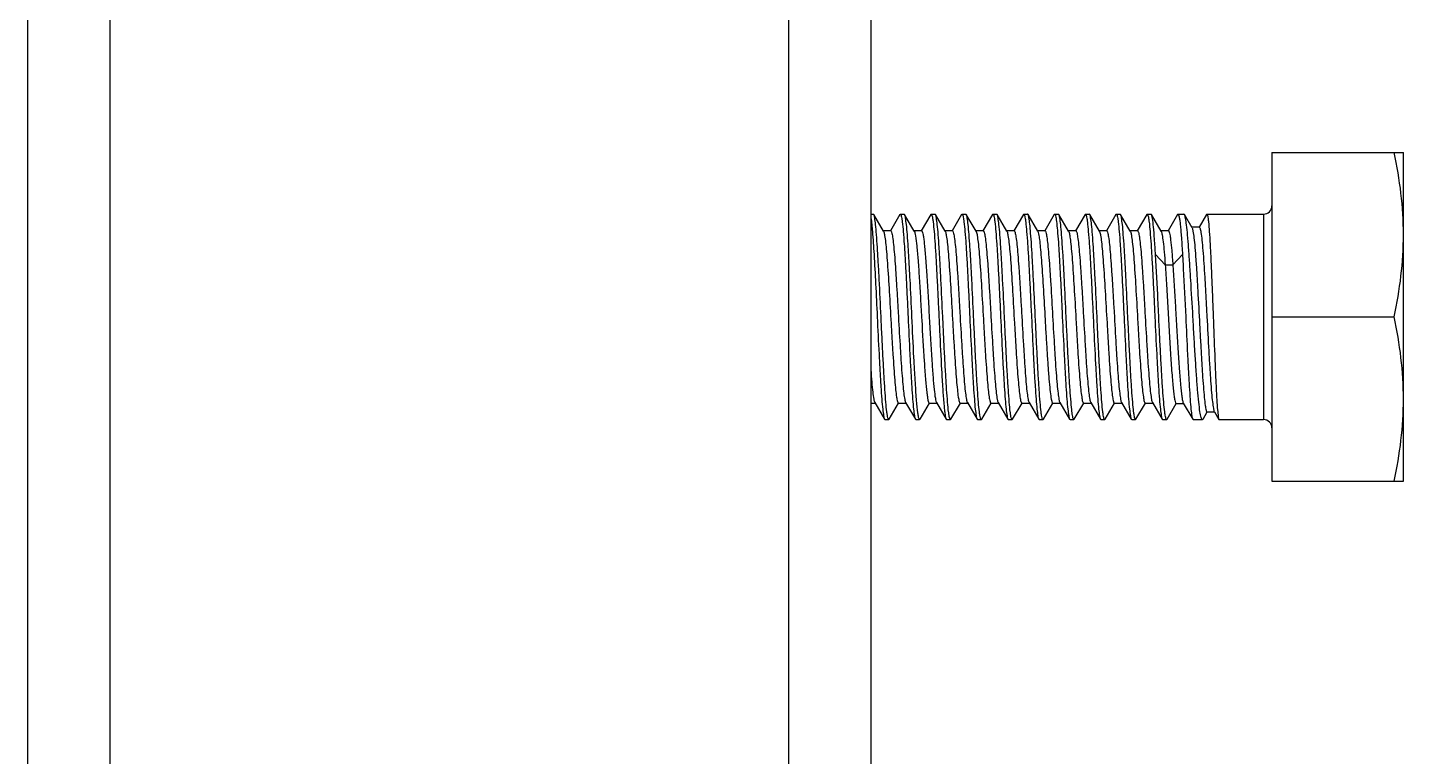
# Model space of a CAD drawing. Extents: x -1396510 to 1250330, y -1892470 to 1623980.
# Drawn here: x -1171029.2 to -1170710.7, y -62727.5 to -62558.7 of the extents above; entities that cross this region are included whole.
import ezdxf

# ---------------------------------------------------------------- set-up
doc = ezdxf.new("R2010")
doc.units = 0
doc.header["$LTSCALE"] = 1000
doc.header["$MEASUREMENT"] = 0

msp = doc.modelspace()

# ---------------------------------------------------------------- linework, layer by layer
at = {"linetype": 'Continuous'}
for p, q in [((-1171029.17, -61271.79), (-1171029.17, -62874.07)), ((-1171010.13, -61271.79), (-1171010.13, -62874.07)), ((-1170853.06, -61271.79), (-1170853.06, -62874.07)), ((-1170834.02, -61271.79), (-1170834.02, -62874.07)), ((-1170741.21, -62587.6), (-1170741.21, -62663.76)), ((-1170741.21, -62587.6), (-1170710.75, -62587.6)), ((-1170710.75, -62663.76), (-1170710.75, -62587.6)), ((-1170834.02, -62601.88), (-1170833.43, -62601.88)), ((-1170833.34, -62601.96), (-1170833.43, -62601.88)), ((-1170831.09, -62605.84), (-1170833.34, -62601.96)), ((-1170827.28, -62601.96), (-1170829.47, -62605.74)), ((-1170827.28, -62601.96), (-1170827.18, -62601.88)), ((-1170827.18, -62601.88), (-1170826.29, -62601.88)), ((-1170826.2, -62601.96), (-1170826.29, -62601.88)), ((-1170823.95, -62605.84), (-1170826.2, -62601.96)), ((-1170820.14, -62601.96), (-1170822.33, -62605.74)), ((-1170820.14, -62601.96), (-1170820.04, -62601.88)), ((-1170820.04, -62601.88), (-1170819.15, -62601.88)), ((-1170819.06, -62601.96), (-1170819.15, -62601.88)), ((-1170816.81, -62605.84), (-1170819.06, -62601.96)), ((-1170813, -62601.96), (-1170815.2, -62605.74)), ((-1170813, -62601.96), (-1170812.9, -62601.88)), ((-1170812.9, -62601.88), (-1170812.01, -62601.88)), ((-1170811.92, -62601.96), (-1170812.01, -62601.88)), ((-1170809.67, -62605.84), (-1170811.92, -62601.96)), ((-1170805.86, -62601.96), (-1170808.06, -62605.74)), ((-1170805.86, -62601.96), (-1170805.77, -62601.88)), ((-1170805.77, -62601.88), (-1170804.87, -62601.88)), ((-1170804.78, -62601.96), (-1170804.87, -62601.88)), ((-1170802.53, -62605.84), (-1170804.78, -62601.96)), ((-1170798.72, -62601.96), (-1170800.92, -62605.74)), ((-1170798.72, -62601.96), (-1170798.63, -62601.88)), ((-1170798.63, -62601.88), (-1170797.73, -62601.88)), ((-1170795.39, -62605.84), (-1170797.64, -62601.96)), ((-1170791.58, -62601.96), (-1170793.78, -62605.74)), ((-1170791.58, -62601.96), (-1170791.49, -62601.88)), ((-1170791.49, -62601.88), (-1170790.59, -62601.88)), ((-1170790.5, -62601.96), (-1170790.59, -62601.88)), ((-1170788.25, -62605.84), (-1170790.5, -62601.96)), ((-1170784.44, -62601.96), (-1170786.64, -62605.74)), ((-1170784.44, -62601.96), (-1170784.35, -62601.88)), ((-1170784.35, -62601.88), (-1170783.45, -62601.88)), ((-1170783.36, -62601.96), (-1170783.45, -62601.88)), ((-1170781.11, -62605.84), (-1170783.36, -62601.96)), ((-1170777.3, -62601.96), (-1170779.5, -62605.74)), ((-1170777.3, -62601.96), (-1170777.21, -62601.88)), ((-1170777.21, -62601.88), (-1170776.31, -62601.88)), ((-1170776.22, -62601.96), (-1170776.31, -62601.88)), ((-1170773.98, -62605.84), (-1170776.22, -62601.96)), ((-1170770.16, -62601.96), (-1170772.36, -62605.74)), ((-1170770.16, -62601.96), (-1170770.07, -62601.88)), ((-1170770.07, -62601.88), (-1170769.17, -62601.88)), ((-1170766.84, -62605.84), (-1170769.08, -62601.96)), ((-1170763.02, -62601.96), (-1170765.22, -62605.74)), ((-1170763.02, -62601.96), (-1170762.93, -62601.88)), ((-1170762.93, -62601.88), (-1170761.58, -62601.88)), ((-1170761.45, -62601.99), (-1170761.58, -62601.88)), ((-1170759.68, -62605.04), (-1170761.45, -62601.99)), ((-1170756.32, -62601.94), (-1170758.06, -62604.94)), ((-1170756.32, -62601.94), (-1170756.25, -62601.88)), ((-1170756.25, -62601.88), (-1170743.11, -62601.88)), ((-1170743.11, -62601.88), (-1170743.11, -62649.48)), ((-1170758.01, -62604.94), (-1170759.74, -62604.94)), ((-1170829.42, -62605.74), (-1170831.15, -62605.74)), ((-1170831.09, -62605.84), (-1170831.03, -62605.97)), ((-1170822.28, -62605.74), (-1170824.01, -62605.74)), ((-1170815.14, -62605.74), (-1170816.87, -62605.74)), ((-1170816.81, -62605.84), (-1170816.76, -62605.96)), ((-1170808, -62605.74), (-1170809.73, -62605.74)), ((-1170809.67, -62605.84), (-1170809.62, -62605.95)), ((-1170800.86, -62605.74), (-1170802.59, -62605.74)), ((-1170802.53, -62605.84), (-1170802.48, -62605.95)), ((-1170793.72, -62605.74), (-1170795.45, -62605.74)), ((-1170786.58, -62605.74), (-1170788.31, -62605.74)), ((-1170788.25, -62605.84), (-1170788.21, -62605.94)), ((-1170779.44, -62605.74), (-1170781.17, -62605.74)), ((-1170781.11, -62605.84), (-1170781.07, -62605.93)), ((-1170772.3, -62605.74), (-1170774.03, -62605.74)), ((-1170773.98, -62605.84), (-1170773.93, -62605.93)), ((-1170765.16, -62605.74), (-1170766.89, -62605.74)), ((-1170768.13, -62611.27), (-1170765.9, -62613.61)), ((-1170764.12, -62613.61), (-1170761.88, -62611.27)), ((-1170765.9, -62613.61), (-1170764.12, -62613.61)), ((-1170795.95, -62625.68), (-1170796.01, -62624.39)), ((-1170789.76, -62624.39), (-1170789.7, -62625.68)), ((-1170741.21, -62625.68), (-1170712.89, -62625.68)), ((-1170834.02, -62645.63), (-1170833.04, -62645.63)), ((-1170833.1, -62645.53), (-1170830.85, -62649.4)), ((-1170829.77, -62649.4), (-1170827.58, -62645.63)), ((-1170827.63, -62645.63), (-1170825.9, -62645.63)), ((-1170825.96, -62645.53), (-1170823.71, -62649.4)), ((-1170822.63, -62649.4), (-1170820.44, -62645.63)), ((-1170820.49, -62645.63), (-1170818.76, -62645.63)), ((-1170818.82, -62645.53), (-1170816.57, -62649.4)), ((-1170815.49, -62649.4), (-1170813.3, -62645.63)), ((-1170813.35, -62645.63), (-1170811.63, -62645.63)), ((-1170811.68, -62645.53), (-1170809.43, -62649.4)), ((-1170808.35, -62649.4), (-1170806.16, -62645.63)), ((-1170806.22, -62645.63), (-1170804.49, -62645.63)), ((-1170804.54, -62645.53), (-1170802.29, -62649.4)), ((-1170801.21, -62649.4), (-1170799.02, -62645.63)), ((-1170799.08, -62645.63), (-1170797.35, -62645.63)), ((-1170797.4, -62645.53), (-1170795.15, -62649.4)), ((-1170794.07, -62649.4), (-1170791.88, -62645.63)), ((-1170791.94, -62645.63), (-1170790.21, -62645.63)), ((-1170790.26, -62645.53), (-1170788.01, -62649.4)), ((-1170786.93, -62649.4), (-1170784.74, -62645.63)), ((-1170784.8, -62645.63), (-1170783.07, -62645.63)), ((-1170783.12, -62645.53), (-1170780.87, -62649.4)), ((-1170779.79, -62649.4), (-1170777.6, -62645.63)), ((-1170777.66, -62645.63), (-1170775.93, -62645.63)), ((-1170775.98, -62645.53), (-1170773.73, -62649.4)), ((-1170772.65, -62649.4), (-1170770.46, -62645.63)), ((-1170770.52, -62645.63), (-1170768.79, -62645.63)), ((-1170768.84, -62645.53), (-1170766.59, -62649.4)), ((-1170765.42, -62649.39), (-1170763.32, -62645.76)), ((-1170763.37, -62645.76), (-1170761.64, -62645.76)), ((-1170761.7, -62645.66), (-1170759.52, -62649.41)), ((-1170830.85, -62649.4), (-1170830.75, -62649.48)), ((-1170830.75, -62649.48), (-1170829.86, -62649.48)), ((-1170829.77, -62649.4), (-1170829.86, -62649.48)), ((-1170823.71, -62649.4), (-1170823.61, -62649.48)), ((-1170823.61, -62649.48), (-1170822.72, -62649.48)), ((-1170822.63, -62649.4), (-1170822.72, -62649.48)), ((-1170816.57, -62649.4), (-1170816.47, -62649.48)), ((-1170816.47, -62649.48), (-1170815.58, -62649.48)), ((-1170815.49, -62649.4), (-1170815.58, -62649.48)), ((-1170809.43, -62649.4), (-1170809.34, -62649.48)), ((-1170809.34, -62649.48), (-1170808.44, -62649.48)), ((-1170808.35, -62649.4), (-1170808.44, -62649.48)), ((-1170802.29, -62649.4), (-1170802.2, -62649.48)), ((-1170802.2, -62649.48), (-1170801.3, -62649.48)), ((-1170801.21, -62649.4), (-1170801.3, -62649.48)), ((-1170795.15, -62649.4), (-1170795.06, -62649.48)), ((-1170795.06, -62649.48), (-1170794.16, -62649.48)), ((-1170794.07, -62649.4), (-1170794.16, -62649.48)), ((-1170788.01, -62649.4), (-1170787.92, -62649.48)), ((-1170787.92, -62649.48), (-1170787.02, -62649.48)), ((-1170786.93, -62649.4), (-1170787.02, -62649.48)), ((-1170780.87, -62649.4), (-1170780.78, -62649.48)), ((-1170780.78, -62649.48), (-1170779.88, -62649.48)), ((-1170779.79, -62649.4), (-1170779.88, -62649.48)), ((-1170773.73, -62649.4), (-1170773.64, -62649.48)), ((-1170773.64, -62649.48), (-1170772.74, -62649.48)), ((-1170772.65, -62649.4), (-1170772.74, -62649.48)), ((-1170766.59, -62649.4), (-1170766.5, -62649.48)), ((-1170766.5, -62649.48), (-1170765.53, -62649.48)), ((-1170765.42, -62649.39), (-1170765.53, -62649.48)), ((-1170759.52, -62649.41), (-1170759.44, -62649.48)), ((-1170759.44, -62649.48), (-1170757.28, -62649.48)), ((-1170757.13, -62649.35), (-1170757.28, -62649.48)), ((-1170757.13, -62649.35), (-1170756.17, -62647.7)), ((-1170756.21, -62647.68), (-1170754.48, -62647.68)), ((-1170754.53, -62647.59), (-1170754.48, -62647.68)), ((-1170754.48, -62647.68), (-1170753.46, -62649.44)), ((-1170753.46, -62649.44), (-1170753.41, -62649.48)), ((-1170753.41, -62649.48), (-1170743.11, -62649.48)), ((-1170741.21, -62663.76), (-1170710.75, -62663.76))]:
    msp.add_line(p, q, dxfattribs=at)
for centre, start, end in [((-1170743.11, -62599.98), 270, 0), ((-1170743.11, -62651.38), 0, 90)]:
    msp.add_arc(centre, 1.9, start, end, dxfattribs=at)
for points in [[(-1170710.75, -62606.64), (-1170710.75, -62600.26), (-1170711.58, -62593.85), (-1170712.89, -62587.6)], [(-1170712.89, -62625.68), (-1170711.58, -62619.43), (-1170710.75, -62613.03), (-1170710.75, -62606.64)], [(-1170710.75, -62644.72), (-1170710.75, -62638.33), (-1170711.58, -62631.93), (-1170712.89, -62625.68)], [(-1170712.89, -62663.76), (-1170711.58, -62657.51), (-1170710.75, -62651.11), (-1170710.75, -62644.72)]]:
    msp.add_open_spline(points, degree=3, dxfattribs=at)
for points, knots in [([(-1170831.64, -62625.68), (-1170831.78, -62622.8), (-1170831.98, -62618.6), (-1170832.27, -62613.22), (-1170832.47, -62609.75), (-1170832.68, -62606.82), (-1170832.87, -62604.53), (-1170833.09, -62603), (-1170833.2, -62602.2), (-1170833.34, -62601.96)], [0, 0, 0, 0, 0.363957, 0.530228, 0.678248, 0.80294, 0.900058, 0.966367, 1, 1, 1, 1]), ([(-1170827.18, -62601.88), (-1170827.13, -62601.88), (-1170827.03, -62602.08), (-1170826.94, -62602.4), (-1170826.83, -62602.98), (-1170826.67, -62604.16), (-1170826.48, -62606.15), (-1170826.27, -62609.07), (-1170826.05, -62612.63), (-1170825.84, -62616.69), (-1170825.62, -62621.1), (-1170825.47, -62624.13), (-1170825.4, -62625.68)], [0, 0, 0, 0, 0.006677, 0.021736, 0.045902, 0.079117, 0.171507, 0.295565, 0.446598, 0.618848, 0.805696, 1, 1, 1, 1]), ([(-1170824.51, -62625.68), (-1170824.64, -62622.8), (-1170824.84, -62618.6), (-1170825.13, -62613.22), (-1170825.33, -62609.75), (-1170825.54, -62606.82), (-1170825.73, -62604.53), (-1170825.95, -62603), (-1170826.06, -62602.2), (-1170826.2, -62601.96)], [0, 0, 0, 0, 0.363958, 0.530225, 0.678245, 0.80294, 0.90006, 0.966367, 1, 1, 1, 1]), ([(-1170820.04, -62601.88), (-1170819.99, -62601.88), (-1170819.89, -62602.08), (-1170819.8, -62602.4), (-1170819.69, -62602.98), (-1170819.53, -62604.16), (-1170819.34, -62606.15), (-1170819.13, -62609.07), (-1170818.91, -62612.63), (-1170818.7, -62616.69), (-1170818.48, -62621.1), (-1170818.33, -62624.13), (-1170818.26, -62625.68)], [0, 0, 0, 0, 0.006686, 0.021758, 0.045933, 0.079154, 0.171555, 0.295617, 0.446646, 0.618881, 0.805711, 1, 1, 1, 1]), ([(-1170817.37, -62625.68), (-1170817.5, -62622.8), (-1170817.7, -62618.6), (-1170817.99, -62613.22), (-1170818.19, -62609.75), (-1170818.4, -62606.82), (-1170818.59, -62604.53), (-1170818.81, -62603), (-1170818.92, -62602.2), (-1170819.06, -62601.96)], [0, 0, 0, 0, 0.363963, 0.530225, 0.678242, 0.802937, 0.90006, 0.966368, 1, 1, 1, 1]), ([(-1170812.9, -62601.88), (-1170812.85, -62601.88), (-1170812.75, -62602.08), (-1170812.66, -62602.4), (-1170812.55, -62602.98), (-1170812.39, -62604.16), (-1170812.2, -62606.15), (-1170811.99, -62609.07), (-1170811.77, -62612.63), (-1170811.56, -62616.69), (-1170811.34, -62621.1), (-1170811.19, -62624.13), (-1170811.12, -62625.68)], [0, 0, 0, 0, 0.006697, 0.021779, 0.045964, 0.079195, 0.171609, 0.295674, 0.446694, 0.618911, 0.805729, 1, 1, 1, 1]), ([(-1170810.23, -62625.68), (-1170810.36, -62622.8), (-1170810.56, -62618.6), (-1170810.85, -62613.22), (-1170811.05, -62609.75), (-1170811.26, -62606.82), (-1170811.45, -62604.53), (-1170811.67, -62603), (-1170811.78, -62602.2), (-1170811.92, -62601.96)], [0, 0, 0, 0, 0.363962, 0.530226, 0.678239, 0.802933, 0.900057, 0.966368, 1, 1, 1, 1]), ([(-1170805.77, -62601.88), (-1170805.71, -62601.88), (-1170805.61, -62602.08), (-1170805.52, -62602.4), (-1170805.41, -62602.98), (-1170805.25, -62604.16), (-1170805.06, -62606.15), (-1170804.85, -62609.07), (-1170804.64, -62612.63), (-1170804.42, -62616.69), (-1170804.2, -62621.1), (-1170804.05, -62624.13), (-1170803.98, -62625.68)], [0, 0, 0, 0, 0.006676, 0.021733, 0.045899, 0.079113, 0.171508, 0.295569, 0.446596, 0.61884, 0.805693, 1, 1, 1, 1]), ([(-1170803.09, -62625.68), (-1170803.22, -62622.8), (-1170803.42, -62618.6), (-1170803.71, -62613.22), (-1170803.91, -62609.75), (-1170804.12, -62606.82), (-1170804.31, -62604.53), (-1170804.53, -62603), (-1170804.64, -62602.2), (-1170804.78, -62601.96)], [0, 0, 0, 0, 0.363961, 0.530225, 0.678245, 0.802939, 0.90006, 0.966367, 1, 1, 1, 1]), ([(-1170798.63, -62601.88), (-1170798.57, -62601.88), (-1170798.47, -62602.08), (-1170798.38, -62602.4), (-1170798.27, -62602.98), (-1170798.12, -62604.16), (-1170797.93, -62606.15), (-1170797.71, -62609.07), (-1170797.5, -62612.63), (-1170797.28, -62616.69), (-1170797.06, -62621.1), (-1170796.91, -62624.13), (-1170796.84, -62625.68)], [0, 0, 0, 0, 0.006689, 0.021763, 0.04594, 0.079164, 0.171568, 0.295631, 0.446657, 0.618886, 0.805714, 1, 1, 1, 1]), ([(-1170797.64, -62601.96), (-1170797.65, -62601.94), (-1170797.67, -62601.91), (-1170797.71, -62601.88), (-1170797.73, -62601.88)], [0, 0, 0, 0, 0.600612, 1, 1, 1, 1]), ([(-1170796.01, -62624.39), (-1170796.14, -62621.64), (-1170796.33, -62617.64), (-1170796.61, -62612.54), (-1170796.8, -62609.27), (-1170797.01, -62606.52), (-1170797.19, -62604.38), (-1170797.4, -62602.94), (-1170797.51, -62602.18), (-1170797.64, -62601.96)], [0, 0, 0, 0, 0.367266, 0.533405, 0.680662, 0.804347, 0.900563, 0.966339, 1, 1, 1, 1]), ([(-1170791.49, -62601.88), (-1170791.44, -62601.88), (-1170791.33, -62602.06), (-1170791.25, -62602.36), (-1170791.14, -62602.91), (-1170790.99, -62604), (-1170790.81, -62605.87), (-1170790.6, -62608.6), (-1170790.39, -62611.96), (-1170790.18, -62615.8), (-1170789.97, -62620), (-1170789.83, -62622.9), (-1170789.76, -62624.39)], [0, 0, 0, 0, 0.006689, 0.021571, 0.045424, 0.078208, 0.169526, 0.292465, 0.442701, 0.6149, 0.802905, 1, 1, 1, 1]), ([(-1170788.81, -62625.68), (-1170788.94, -62622.8), (-1170789.14, -62618.6), (-1170789.43, -62613.22), (-1170789.63, -62609.75), (-1170789.84, -62606.82), (-1170790.03, -62604.53), (-1170790.25, -62603), (-1170790.36, -62602.2), (-1170790.5, -62601.96)], [0, 0, 0, 0, 0.363957, 0.530226, 0.678247, 0.80294, 0.900059, 0.966367, 1, 1, 1, 1]), ([(-1170784.35, -62601.88), (-1170784.29, -62601.88), (-1170784.19, -62602.08), (-1170784.11, -62602.4), (-1170783.99, -62602.98), (-1170783.84, -62604.16), (-1170783.65, -62606.15), (-1170783.43, -62609.07), (-1170783.22, -62612.63), (-1170783, -62616.69), (-1170782.78, -62621.1), (-1170782.64, -62624.13), (-1170782.56, -62625.68)], [0, 0, 0, 0, 0.00668, 0.021743, 0.045911, 0.079128, 0.171521, 0.29558, 0.446613, 0.618858, 0.805701, 1, 1, 1, 1]), ([(-1170781.67, -62625.68), (-1170781.81, -62622.8), (-1170782, -62618.6), (-1170782.29, -62613.22), (-1170782.49, -62609.75), (-1170782.7, -62606.82), (-1170782.89, -62604.53), (-1170783.11, -62603), (-1170783.22, -62602.2), (-1170783.36, -62601.96)], [0, 0, 0, 0, 0.363959, 0.530225, 0.678245, 0.80294, 0.900061, 0.966367, 1, 1, 1, 1]), ([(-1170777.21, -62601.88), (-1170777.15, -62601.88), (-1170777.05, -62602.08), (-1170776.97, -62602.4), (-1170776.85, -62602.98), (-1170776.7, -62604.16), (-1170776.51, -62606.15), (-1170776.29, -62609.07), (-1170776.08, -62612.63), (-1170775.86, -62616.69), (-1170775.64, -62621.1), (-1170775.5, -62624.13), (-1170775.42, -62625.68)], [0, 0, 0, 0, 0.006689, 0.021764, 0.045941, 0.079165, 0.171569, 0.295632, 0.446659, 0.618889, 0.805716, 1, 1, 1, 1]), ([(-1170774.53, -62625.68), (-1170774.67, -62622.8), (-1170774.87, -62618.6), (-1170775.15, -62613.22), (-1170775.35, -62609.75), (-1170775.56, -62606.82), (-1170775.75, -62604.53), (-1170775.97, -62603), (-1170776.09, -62602.2), (-1170776.22, -62601.96)], [0, 0, 0, 0, 0.363963, 0.530225, 0.678242, 0.802937, 0.90006, 0.966368, 1, 1, 1, 1]), ([(-1170770.07, -62601.88), (-1170770.01, -62601.88), (-1170769.91, -62602.08), (-1170769.83, -62602.4), (-1170769.71, -62602.98), (-1170769.56, -62604.16), (-1170769.37, -62606.15), (-1170769.15, -62609.07), (-1170768.94, -62612.63), (-1170768.72, -62616.69), (-1170768.5, -62621.1), (-1170768.36, -62624.13), (-1170768.28, -62625.68)], [0, 0, 0, 0, 0.006697, 0.021779, 0.045964, 0.079194, 0.171609, 0.295674, 0.446694, 0.618911, 0.805729, 1, 1, 1, 1]), ([(-1170769.08, -62601.96), (-1170769.09, -62601.94), (-1170769.12, -62601.91), (-1170769.16, -62601.88), (-1170769.17, -62601.88)], [0, 0, 0, 0, 0.600476, 1, 1, 1, 1]), ([(-1170768.13, -62611.27), (-1170768.2, -62610.07), (-1170768.34, -62607.91), (-1170768.57, -62605.12), (-1170768.75, -62603.33), (-1170768.93, -62602.38), (-1170769.02, -62602.07), (-1170769.08, -62601.96)], [0, 0, 0, 0, 0.387446, 0.690986, 0.897716, 0.962073, 1, 1, 1, 1]), ([(-1170762.93, -62601.88), (-1170762.86, -62601.88), (-1170762.74, -62602.16), (-1170762.64, -62602.59), (-1170762.51, -62603.39), (-1170762.39, -62604.45), (-1170762.26, -62605.8), (-1170762.08, -62608.11), (-1170761.96, -62609.96), (-1170761.88, -62611.27)], [0, 0, 0, 0, 0.021546, 0.072917, 0.155846, 0.269667, 0.412995, 0.584026, 1, 1, 1, 1]), ([(-1170759.47, -62625.68), (-1170759.64, -62622.82), (-1170759.88, -62618.65), (-1170760.21, -62613.32), (-1170760.45, -62609.85), (-1170760.69, -62606.93), (-1170760.91, -62604.63), (-1170761.16, -62603.07), (-1170761.31, -62602.24), (-1170761.45, -62601.99)], [0, 0, 0, 0, 0.361155, 0.526427, 0.673911, 0.798642, 0.896457, 0.964179, 1, 1, 1, 1]), ([(-1170756.25, -62601.88), (-1170756.2, -62601.88), (-1170756.12, -62602.09), (-1170756.04, -62602.4), (-1170755.95, -62602.99), (-1170755.82, -62604.16), (-1170755.66, -62606.15), (-1170755.49, -62609.07), (-1170755.31, -62612.63), (-1170755.13, -62616.69), (-1170754.96, -62621.1), (-1170754.84, -62624.13), (-1170754.78, -62625.68)], [0, 0, 0, 0, 0.006203, 0.021073, 0.045141, 0.078305, 0.170688, 0.294821, 0.44599, 0.618417, 0.805472, 1, 1, 1, 1]), ([(-1170834.02, -62602.7), (-1170833.83, -62603.76), (-1170833.59, -62606.6), (-1170833.23, -62611.71), (-1170832.89, -62618.31), (-1170832.66, -62623.13), (-1170832.54, -62625.68)], [0, 0, 0, 0, 0.140058, 0.370691, 0.667791, 1, 1, 1, 1]), ([(-1170759.68, -62605.04), (-1170759.55, -62605.27), (-1170759.42, -62606.07), (-1170759.19, -62607.57), (-1170759, -62609.79), (-1170758.78, -62612.6), (-1170758.57, -62615.91), (-1170758.27, -62620.95), (-1170758, -62626.22), (-1170757.71, -62631.51), (-1170757.5, -62635.28), (-1170757.29, -62638.72), (-1170757.08, -62641.71), (-1170756.87, -62644.16), (-1170756.68, -62645.95), (-1170756.5, -62647.06), (-1170756.36, -62647.53), (-1170756.26, -62647.68), (-1170756.21, -62647.68)], [0, 0, 0, 0, 0.018844, 0.055045, 0.107437, 0.174076, 0.252464, 0.339678, 0.527511, 0.621285, 0.710453, 0.791854, 0.862644, 0.920393, 0.963178, 0.989688, 0.996707, 1, 1, 1, 1]), ([(-1170758.01, -62604.94), (-1170757.96, -62604.94), (-1170757.85, -62605.1), (-1170757.77, -62605.39), (-1170757.65, -62605.9), (-1170757.5, -62606.92), (-1170757.31, -62608.64), (-1170757.1, -62611.17), (-1170756.88, -62614.26), (-1170756.67, -62617.78), (-1170756.46, -62621.61), (-1170756.17, -62626.91), (-1170755.9, -62632.14), (-1170755.61, -62637.11), (-1170755.4, -62640.34), (-1170755.19, -62643.05), (-1170755, -62645.18), (-1170754.78, -62646.61), (-1170754.66, -62647.37), (-1170754.53, -62647.59)], [0, 0, 0, 0, 0.003488, 0.010904, 0.022688, 0.038824, 0.083607, 0.143647, 0.216697, 0.300025, 0.390537, 0.484902, 0.671459, 0.756962, 0.833182, 0.897479, 0.947675, 0.982144, 1, 1, 1, 1]), ([(-1170831.03, -62605.97), (-1170830.92, -62606.25), (-1170830.78, -62607.08), (-1170830.57, -62608.62), (-1170830.37, -62610.75), (-1170830.08, -62614.55), (-1170829.74, -62620.09), (-1170829.4, -62625.95), (-1170829.13, -62630.8), (-1170828.92, -62634.24), (-1170828.71, -62637.4), (-1170828.5, -62640.14), (-1170828.3, -62642.38), (-1170828.11, -62644.03), (-1170827.92, -62645.05), (-1170827.78, -62645.49), (-1170827.68, -62645.63), (-1170827.63, -62645.63)], [0, 0, 0, 0, 0.023208, 0.06259, 0.116944, 0.184435, 0.349152, 0.534126, 0.626268, 0.713899, 0.79398, 0.86374, 0.920773, 0.963144, 0.989509, 0.996558, 1, 1, 1, 1]), ([(-1170829.42, -62605.74), (-1170829.37, -62605.74), (-1170829.27, -62605.88), (-1170829.13, -62606.34), (-1170828.94, -62607.39), (-1170828.74, -62609.09), (-1170828.53, -62611.41), (-1170828.32, -62614.24), (-1170828.11, -62617.48), (-1170827.9, -62621.01), (-1170827.62, -62625.94), (-1170827.34, -62630.83), (-1170827.05, -62635.5), (-1170826.84, -62638.56), (-1170826.63, -62641.14), (-1170826.44, -62643.18), (-1170826.22, -62644.57), (-1170826.09, -62645.31), (-1170825.96, -62645.53)], [0, 0, 0, 0, 0.003516, 0.010771, 0.037949, 0.081609, 0.140308, 0.211978, 0.294061, 0.383613, 0.477416, 0.664254, 0.750571, 0.827952, 0.893624, 0.945254, 0.981055, 1, 1, 1, 1]), ([(-1170823.95, -62605.84), (-1170823.88, -62605.96), (-1170823.78, -62606.34), (-1170823.56, -62607.46), (-1170823.34, -62609.59), (-1170823.06, -62612.85), (-1170822.79, -62616.92), (-1170822.51, -62621.54), (-1170822.15, -62627.95), (-1170821.87, -62632.79), (-1170821.66, -62635.96)], [0, 0, 0, 0, 0.014139, 0.038106, 0.114569, 0.22512, 0.362916, 0.519336, 0.684562, 1, 1, 1, 1]), ([(-1170822.28, -62605.74), (-1170822.2, -62605.74), (-1170822.07, -62606.04), (-1170821.95, -62606.51), (-1170821.8, -62607.4), (-1170821.66, -62608.55), (-1170821.52, -62610.02), (-1170821.31, -62612.49), (-1170821.06, -62616.09), (-1170820.77, -62620.85), (-1170820.48, -62625.94), (-1170820.19, -62631.02), (-1170819.99, -62634.36), (-1170819.88, -62635.96)], [0, 0, 0, 0, 0.007549, 0.025288, 0.053782, 0.092698, 0.14142, 0.199125, 0.337396, 0.498012, 0.669894, 0.841157, 1, 1, 1, 1]), ([(-1170816.76, -62605.96), (-1170816.65, -62606.24), (-1170816.5, -62607.06), (-1170816.3, -62608.59), (-1170816.1, -62610.72), (-1170815.8, -62614.51), (-1170815.46, -62620.05), (-1170815.13, -62625.92), (-1170814.85, -62630.77), (-1170814.64, -62634.22), (-1170814.43, -62637.38), (-1170814.23, -62640.12), (-1170814.02, -62642.37), (-1170813.83, -62644.03), (-1170813.64, -62645.05), (-1170813.5, -62645.49), (-1170813.4, -62645.63), (-1170813.35, -62645.63)], [0, 0, 0, 0, 0.022931, 0.062083, 0.116262, 0.183637, 0.34829, 0.533386, 0.625634, 0.713389, 0.793599, 0.863481, 0.920621, 0.963074, 0.989491, 0.996553, 1, 1, 1, 1]), ([(-1170815.14, -62605.74), (-1170815.09, -62605.74), (-1170814.99, -62605.88), (-1170814.85, -62606.34), (-1170814.66, -62607.39), (-1170814.46, -62609.09), (-1170814.25, -62611.41), (-1170814.04, -62614.24), (-1170813.83, -62617.48), (-1170813.62, -62621.01), (-1170813.34, -62625.94), (-1170813.06, -62630.83), (-1170812.77, -62635.5), (-1170812.56, -62638.56), (-1170812.35, -62641.14), (-1170812.16, -62643.18), (-1170811.94, -62644.57), (-1170811.81, -62645.31), (-1170811.68, -62645.53)], [0, 0, 0, 0, 0.003516, 0.010771, 0.037949, 0.081609, 0.140308, 0.211978, 0.294061, 0.383613, 0.477416, 0.664254, 0.750571, 0.827952, 0.893624, 0.945254, 0.981055, 1, 1, 1, 1]), ([(-1170809.62, -62605.95), (-1170809.51, -62606.23), (-1170809.36, -62607.05), (-1170809.16, -62608.57), (-1170808.96, -62610.7), (-1170808.66, -62614.49), (-1170808.32, -62620.03), (-1170807.99, -62625.9), (-1170807.71, -62630.75), (-1170807.5, -62634.21), (-1170807.29, -62637.37), (-1170807.09, -62640.12), (-1170806.88, -62642.37), (-1170806.69, -62644.02), (-1170806.5, -62645.04), (-1170806.36, -62645.49), (-1170806.26, -62645.63), (-1170806.22, -62645.63)], [0, 0, 0, 0, 0.022792, 0.061828, 0.11592, 0.183237, 0.347858, 0.533014, 0.625317, 0.713133, 0.793408, 0.863351, 0.920544, 0.963039, 0.989482, 0.996551, 1, 1, 1, 1]), ([(-1170808, -62605.74), (-1170807.95, -62605.74), (-1170807.85, -62605.88), (-1170807.71, -62606.34), (-1170807.52, -62607.39), (-1170807.32, -62609.09), (-1170807.11, -62611.41), (-1170806.91, -62614.24), (-1170806.69, -62617.48), (-1170806.48, -62621.01), (-1170806.2, -62625.94), (-1170805.92, -62630.83), (-1170805.63, -62635.5), (-1170805.42, -62638.56), (-1170805.21, -62641.14), (-1170805.02, -62643.18), (-1170804.8, -62644.57), (-1170804.67, -62645.31), (-1170804.54, -62645.53)], [0, 0, 0, 0, 0.003516, 0.010771, 0.037949, 0.081609, 0.140308, 0.211978, 0.294061, 0.383613, 0.477416, 0.664254, 0.750571, 0.827952, 0.893624, 0.945254, 0.981055, 1, 1, 1, 1]), ([(-1170802.48, -62605.95), (-1170802.37, -62606.23), (-1170802.23, -62607.04), (-1170802.02, -62608.56), (-1170801.82, -62610.68), (-1170801.52, -62614.47), (-1170801.18, -62620.01), (-1170800.85, -62625.88), (-1170800.57, -62630.74), (-1170800.36, -62634.2), (-1170800.15, -62637.36), (-1170799.95, -62640.11), (-1170799.74, -62642.37), (-1170799.55, -62644.02), (-1170799.36, -62645.04), (-1170799.22, -62645.49), (-1170799.12, -62645.63), (-1170799.08, -62645.63)], [0, 0, 0, 0, 0.022654, 0.061574, 0.115578, 0.182837, 0.347426, 0.532643, 0.624999, 0.712877, 0.793216, 0.863221, 0.920468, 0.963004, 0.989473, 0.996549, 1, 1, 1, 1]), ([(-1170800.86, -62605.74), (-1170800.81, -62605.74), (-1170800.71, -62605.88), (-1170800.57, -62606.34), (-1170800.38, -62607.39), (-1170800.18, -62609.09), (-1170799.97, -62611.41), (-1170799.77, -62614.24), (-1170799.55, -62617.48), (-1170799.34, -62621.01), (-1170799.06, -62625.94), (-1170798.78, -62630.83), (-1170798.49, -62635.5), (-1170798.28, -62638.56), (-1170798.07, -62641.14), (-1170797.88, -62643.18), (-1170797.66, -62644.57), (-1170797.53, -62645.31), (-1170797.4, -62645.53)], [0, 0, 0, 0, 0.003516, 0.010772, 0.037949, 0.081609, 0.140308, 0.211978, 0.294061, 0.383612, 0.477416, 0.664254, 0.750571, 0.827952, 0.893624, 0.945254, 0.981055, 1, 1, 1, 1]), ([(-1170795.39, -62605.84), (-1170795.28, -62606.03), (-1170795.15, -62606.69), (-1170794.95, -62607.93), (-1170794.77, -62609.74), (-1170794.57, -62612.04), (-1170794.38, -62614.76), (-1170794.1, -62619), (-1170793.91, -62622.32), (-1170793.78, -62624.6)], [0, 0, 0, 0, 0.036414, 0.10397, 0.201071, 0.324823, 0.471425, 0.636308, 1, 1, 1, 1]), ([(-1170793.72, -62605.74), (-1170793.67, -62605.74), (-1170793.57, -62605.88), (-1170793.43, -62606.33), (-1170793.24, -62607.38), (-1170793.05, -62609.07), (-1170792.84, -62611.37), (-1170792.63, -62614.18), (-1170792.34, -62618.65), (-1170792.14, -62622.17), (-1170792, -62624.6)], [0, 0, 0, 0, 0.007368, 0.022553, 0.07941, 0.170757, 0.293599, 0.443643, 0.615565, 1, 1, 1, 1]), ([(-1170788.21, -62605.94), (-1170788.09, -62606.21), (-1170787.95, -62607.02), (-1170787.74, -62608.53), (-1170787.55, -62610.65), (-1170787.25, -62614.43), (-1170786.9, -62619.97), (-1170786.57, -62625.85), (-1170786.29, -62630.71), (-1170786.08, -62634.17), (-1170785.88, -62637.34), (-1170785.67, -62640.1), (-1170785.46, -62642.36), (-1170785.27, -62644.02), (-1170785.08, -62645.04), (-1170784.95, -62645.49), (-1170784.84, -62645.63), (-1170784.8, -62645.63)], [0, 0, 0, 0, 0.022376, 0.061065, 0.114893, 0.182035, 0.346559, 0.531898, 0.624361, 0.712364, 0.792832, 0.86296, 0.920314, 0.962934, 0.989455, 0.996544, 1, 1, 1, 1]), ([(-1170786.58, -62605.74), (-1170786.53, -62605.74), (-1170786.43, -62605.88), (-1170786.29, -62606.34), (-1170786.1, -62607.39), (-1170785.9, -62609.09), (-1170785.7, -62611.41), (-1170785.49, -62614.24), (-1170785.27, -62617.48), (-1170785.06, -62621.01), (-1170784.78, -62625.94), (-1170784.5, -62630.83), (-1170784.21, -62635.5), (-1170784.01, -62638.56), (-1170783.79, -62641.14), (-1170783.6, -62643.18), (-1170783.38, -62644.57), (-1170783.25, -62645.31), (-1170783.12, -62645.53)], [0, 0, 0, 0, 0.003515, 0.010772, 0.037949, 0.081609, 0.140308, 0.211978, 0.294061, 0.383612, 0.477416, 0.664253, 0.750571, 0.827952, 0.893624, 0.945254, 0.981055, 1, 1, 1, 1]), ([(-1170781.07, -62605.93), (-1170780.96, -62606.2), (-1170780.81, -62607.01), (-1170780.61, -62608.51), (-1170780.41, -62610.63), (-1170780.11, -62614.41), (-1170779.77, -62619.95), (-1170779.43, -62625.83), (-1170779.15, -62630.69), (-1170778.95, -62634.16), (-1170778.74, -62637.33), (-1170778.53, -62640.09), (-1170778.32, -62642.36), (-1170778.13, -62644.02), (-1170777.95, -62645.04), (-1170777.81, -62645.49), (-1170777.7, -62645.63), (-1170777.66, -62645.63)], [0, 0, 0, 0, 0.022237, 0.060809, 0.11455, 0.181633, 0.346125, 0.531524, 0.624042, 0.712107, 0.792639, 0.862829, 0.920237, 0.962898, 0.989446, 0.996542, 1, 1, 1, 1]), ([(-1170779.44, -62605.74), (-1170779.39, -62605.74), (-1170779.29, -62605.88), (-1170779.15, -62606.34), (-1170778.96, -62607.39), (-1170778.76, -62609.09), (-1170778.56, -62611.41), (-1170778.35, -62614.24), (-1170778.14, -62617.48), (-1170777.92, -62621.01), (-1170777.64, -62625.94), (-1170777.37, -62630.83), (-1170777.08, -62635.5), (-1170776.87, -62638.56), (-1170776.65, -62641.14), (-1170776.46, -62643.18), (-1170776.24, -62644.57), (-1170776.11, -62645.31), (-1170775.98, -62645.53)], [0, 0, 0, 0, 0.003515, 0.010772, 0.037949, 0.081609, 0.140308, 0.211978, 0.294061, 0.383612, 0.477415, 0.664253, 0.750571, 0.827952, 0.893624, 0.945254, 0.981055, 1, 1, 1, 1]), ([(-1170773.93, -62605.93), (-1170773.82, -62606.2), (-1170773.67, -62607), (-1170773.47, -62608.5), (-1170773.27, -62610.61), (-1170772.97, -62614.39), (-1170772.63, -62619.93), (-1170772.3, -62625.81), (-1170772.02, -62630.68), (-1170771.81, -62634.15), (-1170771.6, -62637.33), (-1170771.39, -62640.09), (-1170771.19, -62642.35), (-1170770.99, -62644.01), (-1170770.81, -62645.04), (-1170770.67, -62645.49), (-1170770.56, -62645.63), (-1170770.52, -62645.63)], [0, 0, 0, 0, 0.022098, 0.060554, 0.114206, 0.18123, 0.34569, 0.53115, 0.623722, 0.711849, 0.792446, 0.862698, 0.92016, 0.962863, 0.989437, 0.99654, 1, 1, 1, 1]), ([(-1170772.3, -62605.74), (-1170772.26, -62605.74), (-1170772.15, -62605.88), (-1170772.01, -62606.34), (-1170771.82, -62607.39), (-1170771.63, -62609.09), (-1170771.42, -62611.41), (-1170771.21, -62614.24), (-1170771, -62617.48), (-1170770.78, -62621.01), (-1170770.5, -62625.94), (-1170770.23, -62630.83), (-1170769.94, -62635.5), (-1170769.73, -62638.56), (-1170769.51, -62641.14), (-1170769.32, -62643.18), (-1170769.1, -62644.57), (-1170768.97, -62645.31), (-1170768.84, -62645.53)], [0, 0, 0, 0, 0.003515, 0.010772, 0.037949, 0.081609, 0.140308, 0.211978, 0.294061, 0.383612, 0.477415, 0.664253, 0.750571, 0.827952, 0.893624, 0.945254, 0.981055, 1, 1, 1, 1]), ([(-1170766.84, -62605.84), (-1170766.69, -62606.08), (-1170766.56, -62606.92), (-1170766.32, -62608.5), (-1170766.11, -62610.84), (-1170765.97, -62612.61), (-1170765.9, -62613.61)], [0, 0, 0, 0, 0.108395, 0.316903, 0.618184, 1, 1, 1, 1]), ([(-1170765.16, -62605.74), (-1170765.1, -62605.74), (-1170764.98, -62605.96), (-1170764.88, -62606.33), (-1170764.75, -62607), (-1170764.56, -62608.34), (-1170764.34, -62610.58), (-1170764.2, -62612.51), (-1170764.12, -62613.61)], [0, 0, 0, 0, 0.023235, 0.075178, 0.15823, 0.271917, 0.585415, 1, 1, 1, 1]), ([(-1170767.38, -62625.68), (-1170767.44, -62624.4), (-1170767.68, -62619.59), (-1170767.92, -62614.79), (-1170768.13, -62611.27)], [0, 0, 0, 0, 0.2673, 1, 1, 1, 1]), ([(-1170761.88, -62611.27), (-1170761.82, -62612.36), (-1170761.55, -62617.16), (-1170761.32, -62621.96), (-1170761.15, -62625.68)], [0, 0, 0, 0, 0.22604, 1, 1, 1, 1]), ([(-1170765.9, -62613.61), (-1170765.79, -62615.22), (-1170765.57, -62618.63), (-1170765.26, -62623.89), (-1170764.96, -62629.29), (-1170764.65, -62634.42), (-1170764.39, -62638.33), (-1170764.17, -62641.04), (-1170764.02, -62642.65), (-1170763.87, -62643.93), (-1170763.71, -62644.9), (-1170763.59, -62645.42), (-1170763.45, -62645.76), (-1170763.37, -62645.76)], [0, 0, 0, 0, 0.15003, 0.317321, 0.489066, 0.652114, 0.794019, 0.853588, 0.904016, 0.944371, 0.97394, 0.992316, 1, 1, 1, 1]), ([(-1170764.12, -62613.61), (-1170763.88, -62616.86), (-1170763.59, -62621.87), (-1170763.21, -62628.59), (-1170762.92, -62633.57), (-1170762.63, -62638), (-1170762.38, -62641.2), (-1170762.17, -62643.25), (-1170762.02, -62644.35), (-1170761.88, -62645.12), (-1170761.77, -62645.53), (-1170761.7, -62645.66)], [0, 0, 0, 0, 0.303539, 0.468638, 0.62733, 0.768529, 0.882427, 0.926602, 0.961222, 0.985757, 1, 1, 1, 1]), ([(-1170793.78, -62624.6), (-1170793.71, -62625.94), (-1170793.56, -62628.6), (-1170793.33, -62632.46), (-1170793.1, -62636.05), (-1170792.88, -62639.21), (-1170792.66, -62641.81), (-1170792.46, -62643.59), (-1170792.3, -62644.64), (-1170792.18, -62645.16), (-1170792.1, -62645.46), (-1170791.99, -62645.63), (-1170791.94, -62645.63)], [0, 0, 0, 0, 0.191103, 0.376469, 0.548513, 0.700189, 0.825314, 0.918839, 0.952565, 0.977198, 0.992701, 1, 1, 1, 1]), ([(-1170792, -62624.6), (-1170791.86, -62627.1), (-1170791.65, -62630.75), (-1170791.36, -62635.44), (-1170791.15, -62638.51), (-1170790.94, -62641.12), (-1170790.74, -62643.17), (-1170790.52, -62644.57), (-1170790.39, -62645.31), (-1170790.26, -62645.53)], [0, 0, 0, 0, 0.357179, 0.522363, 0.670515, 0.796289, 0.895183, 0.963748, 1, 1, 1, 1]), ([(-1170832.54, -62625.68), (-1170832.4, -62628.57), (-1170832.2, -62632.77), (-1170831.92, -62638.14), (-1170831.71, -62641.62), (-1170831.5, -62644.54), (-1170831.32, -62646.83), (-1170831.1, -62648.36), (-1170830.98, -62649.17), (-1170830.85, -62649.4)], [0, 0, 0, 0, 0.364017, 0.530302, 0.678331, 0.803024, 0.900132, 0.966412, 1, 1, 1, 1]), ([(-1170829.86, -62649.48), (-1170829.91, -62649.48), (-1170830.02, -62649.29), (-1170830.1, -62648.97), (-1170830.21, -62648.38), (-1170830.37, -62647.21), (-1170830.56, -62645.22), (-1170830.77, -62642.3), (-1170830.99, -62638.74), (-1170831.21, -62634.67), (-1170831.43, -62630.27), (-1170831.57, -62627.23), (-1170831.64, -62625.68)], [0, 0, 0, 0, 0.006682, 0.021748, 0.045918, 0.079135, 0.171528, 0.295585, 0.446611, 0.618853, 0.805701, 1, 1, 1, 1]), ([(-1170825.4, -62625.68), (-1170825.26, -62628.57), (-1170825.06, -62632.77), (-1170824.78, -62638.14), (-1170824.57, -62641.62), (-1170824.36, -62644.54), (-1170824.18, -62646.83), (-1170823.96, -62648.36), (-1170823.84, -62649.17), (-1170823.71, -62649.4)], [0, 0, 0, 0, 0.364034, 0.530327, 0.678354, 0.803043, 0.900143, 0.966415, 1, 1, 1, 1]), ([(-1170823.89, -62637.95), (-1170823.94, -62636.99), (-1170824.16, -62632.9), (-1170824.36, -62628.82), (-1170824.51, -62625.68)], [0, 0, 0, 0, 0.233581, 1, 1, 1, 1]), ([(-1170818.26, -62625.68), (-1170818.21, -62626.75), (-1170818.01, -62630.84), (-1170817.81, -62634.93), (-1170817.64, -62637.95)], [0, 0, 0, 0, 0.261816, 1, 1, 1, 1]), ([(-1170815.58, -62649.48), (-1170815.63, -62649.48), (-1170815.74, -62649.29), (-1170815.82, -62648.96), (-1170815.93, -62648.38), (-1170816.09, -62647.2), (-1170816.28, -62645.22), (-1170816.49, -62642.3), (-1170816.71, -62638.73), (-1170816.93, -62634.67), (-1170817.15, -62630.26), (-1170817.29, -62627.23), (-1170817.37, -62625.68)], [0, 0, 0, 0, 0.006692, 0.02177, 0.045951, 0.079177, 0.171585, 0.295649, 0.446674, 0.618898, 0.805721, 1, 1, 1, 1]), ([(-1170811.12, -62625.68), (-1170810.98, -62628.57), (-1170810.78, -62632.77), (-1170810.5, -62638.14), (-1170810.29, -62641.62), (-1170810.08, -62644.54), (-1170809.9, -62646.83), (-1170809.68, -62648.36), (-1170809.56, -62649.17), (-1170809.43, -62649.4)], [0, 0, 0, 0, 0.364024, 0.530311, 0.678341, 0.803035, 0.90014, 0.966414, 1, 1, 1, 1]), ([(-1170808.44, -62649.48), (-1170808.49, -62649.48), (-1170808.6, -62649.29), (-1170808.68, -62648.97), (-1170808.8, -62648.38), (-1170808.95, -62647.21), (-1170809.14, -62645.22), (-1170809.35, -62642.3), (-1170809.57, -62638.73), (-1170809.79, -62634.67), (-1170810.01, -62630.27), (-1170810.15, -62627.23), (-1170810.23, -62625.68)], [0, 0, 0, 0, 0.006683, 0.021749, 0.045921, 0.079139, 0.171536, 0.295597, 0.446627, 0.618868, 0.805705, 1, 1, 1, 1]), ([(-1170803.98, -62625.68), (-1170803.84, -62628.57), (-1170803.64, -62632.77), (-1170803.36, -62638.14), (-1170803.15, -62641.62), (-1170802.94, -62644.54), (-1170802.76, -62646.83), (-1170802.54, -62648.36), (-1170802.42, -62649.17), (-1170802.29, -62649.4)], [0, 0, 0, 0, 0.364021, 0.530312, 0.678344, 0.803036, 0.900139, 0.966413, 1, 1, 1, 1]), ([(-1170801.3, -62649.48), (-1170801.35, -62649.48), (-1170801.46, -62649.29), (-1170801.54, -62648.97), (-1170801.66, -62648.38), (-1170801.81, -62647.21), (-1170802, -62645.22), (-1170802.21, -62642.3), (-1170802.43, -62638.74), (-1170802.65, -62634.67), (-1170802.87, -62630.27), (-1170803.01, -62627.23), (-1170803.09, -62625.68)], [0, 0, 0, 0, 0.006673, 0.021728, 0.04589, 0.079102, 0.171488, 0.295544, 0.446579, 0.618833, 0.80569, 1, 1, 1, 1]), ([(-1170796.84, -62625.68), (-1170796.7, -62628.57), (-1170796.5, -62632.77), (-1170796.22, -62638.14), (-1170796.01, -62641.62), (-1170795.8, -62644.54), (-1170795.62, -62646.83), (-1170795.4, -62648.36), (-1170795.28, -62649.17), (-1170795.15, -62649.4)], [0, 0, 0, 0, 0.364022, 0.530315, 0.678347, 0.803036, 0.900137, 0.966413, 1, 1, 1, 1]), ([(-1170794.16, -62649.48), (-1170794.21, -62649.48), (-1170794.32, -62649.29), (-1170794.4, -62648.97), (-1170794.52, -62648.38), (-1170794.67, -62647.21), (-1170794.86, -62645.22), (-1170795.08, -62642.3), (-1170795.29, -62638.74), (-1170795.51, -62634.67), (-1170795.73, -62630.27), (-1170795.87, -62627.23), (-1170795.95, -62625.68)], [0, 0, 0, 0, 0.006671, 0.021725, 0.045886, 0.079098, 0.171491, 0.295553, 0.446588, 0.618835, 0.805687, 1, 1, 1, 1]), ([(-1170789.7, -62625.68), (-1170789.56, -62628.57), (-1170789.36, -62632.77), (-1170789.08, -62638.14), (-1170788.87, -62641.62), (-1170788.67, -62644.54), (-1170788.48, -62646.83), (-1170788.26, -62648.36), (-1170788.14, -62649.17), (-1170788.01, -62649.4)], [0, 0, 0, 0, 0.364016, 0.530299, 0.678328, 0.803022, 0.900132, 0.966412, 1, 1, 1, 1]), ([(-1170787.02, -62649.48), (-1170787.08, -62649.48), (-1170787.18, -62649.29), (-1170787.26, -62648.97), (-1170787.38, -62648.38), (-1170787.53, -62647.21), (-1170787.72, -62645.22), (-1170787.94, -62642.3), (-1170788.15, -62638.73), (-1170788.37, -62634.67), (-1170788.59, -62630.27), (-1170788.73, -62627.23), (-1170788.81, -62625.68)], [0, 0, 0, 0, 0.006683, 0.021751, 0.045922, 0.07914, 0.171535, 0.295594, 0.446618, 0.618857, 0.805703, 1, 1, 1, 1]), ([(-1170782.56, -62625.68), (-1170782.42, -62628.57), (-1170782.22, -62632.77), (-1170781.94, -62638.14), (-1170781.73, -62641.62), (-1170781.53, -62644.54), (-1170781.34, -62646.83), (-1170781.12, -62648.36), (-1170781, -62649.17), (-1170780.87, -62649.4)], [0, 0, 0, 0, 0.364034, 0.530325, 0.678352, 0.803041, 0.900142, 0.966414, 1, 1, 1, 1]), ([(-1170779.88, -62649.48), (-1170779.94, -62649.48), (-1170780.04, -62649.29), (-1170780.12, -62648.96), (-1170780.24, -62648.38), (-1170780.39, -62647.2), (-1170780.58, -62645.21), (-1170780.8, -62642.29), (-1170781.01, -62638.73), (-1170781.23, -62634.67), (-1170781.45, -62630.26), (-1170781.59, -62627.23), (-1170781.67, -62625.68)], [0, 0, 0, 0, 0.006696, 0.021778, 0.045963, 0.079194, 0.171608, 0.295673, 0.446692, 0.618909, 0.805729, 1, 1, 1, 1]), ([(-1170775.42, -62625.68), (-1170775.28, -62628.57), (-1170775.08, -62632.77), (-1170774.8, -62638.14), (-1170774.6, -62641.62), (-1170774.39, -62644.54), (-1170774.2, -62646.83), (-1170773.98, -62648.36), (-1170773.86, -62649.17), (-1170773.73, -62649.4)], [0, 0, 0, 0, 0.364027, 0.530312, 0.678339, 0.803032, 0.900139, 0.966415, 1, 1, 1, 1]), ([(-1170772.74, -62649.48), (-1170772.8, -62649.48), (-1170772.9, -62649.29), (-1170772.98, -62648.96), (-1170773.1, -62648.38), (-1170773.25, -62647.2), (-1170773.44, -62645.22), (-1170773.66, -62642.3), (-1170773.87, -62638.73), (-1170774.09, -62634.67), (-1170774.31, -62630.26), (-1170774.45, -62627.23), (-1170774.53, -62625.68)], [0, 0, 0, 0, 0.006693, 0.021771, 0.045952, 0.079179, 0.171588, 0.295652, 0.446676, 0.6189, 0.805722, 1, 1, 1, 1]), ([(-1170768.28, -62625.68), (-1170768.14, -62628.57), (-1170767.95, -62632.77), (-1170767.66, -62638.14), (-1170767.46, -62641.62), (-1170767.25, -62644.54), (-1170767.06, -62646.83), (-1170766.84, -62648.36), (-1170766.72, -62649.17), (-1170766.59, -62649.4)], [0, 0, 0, 0, 0.364025, 0.530311, 0.678341, 0.803035, 0.90014, 0.966414, 1, 1, 1, 1]), ([(-1170765.53, -62649.48), (-1170765.58, -62649.48), (-1170765.69, -62649.29), (-1170765.78, -62648.97), (-1170765.9, -62648.38), (-1170766.06, -62647.21), (-1170766.26, -62645.22), (-1170766.49, -62642.3), (-1170766.71, -62638.74), (-1170766.93, -62634.67), (-1170767.16, -62630.27), (-1170767.31, -62627.23), (-1170767.38, -62625.68)], [0, 0, 0, 0, 0.006868, 0.022, 0.046199, 0.079427, 0.17181, 0.295831, 0.44681, 0.618994, 0.805771, 1, 1, 1, 1]), ([(-1170761.15, -62625.68), (-1170761.01, -62628.58), (-1170760.82, -62632.79), (-1170760.54, -62638.18), (-1170760.34, -62641.66), (-1170760.14, -62644.58), (-1170759.97, -62646.87), (-1170759.75, -62648.38), (-1170759.65, -62649.18), (-1170759.52, -62649.41)], [0, 0, 0, 0, 0.365079, 0.53175, 0.679987, 0.804667, 0.901508, 0.967249, 1, 1, 1, 1]), ([(-1170757.28, -62649.48), (-1170757.34, -62649.48), (-1170757.48, -62649.3), (-1170757.66, -62648.72), (-1170757.9, -62647.38), (-1170758.15, -62645.22), (-1170758.42, -62642.29), (-1170758.68, -62638.74), (-1170758.95, -62634.67), (-1170759.21, -62630.27), (-1170759.38, -62627.23), (-1170759.47, -62625.68)], [0, 0, 0, 0, 0.007547, 0.022985, 0.080637, 0.173055, 0.296975, 0.447746, 0.61965, 0.806111, 1, 1, 1, 1]), ([(-1170754.78, -62625.68), (-1170754.67, -62628.6), (-1170754.51, -62632.86), (-1170754.28, -62638.29), (-1170754.13, -62641.8), (-1170753.96, -62644.72), (-1170753.83, -62646.98), (-1170753.64, -62648.46), (-1170753.58, -62649.23), (-1170753.46, -62649.44)], [0, 0, 0, 0, 0.36864, 0.53657, 0.68548, 0.810114, 0.906077, 0.97003, 1, 1, 1, 1]), ([(-1170821.66, -62635.96), (-1170821.57, -62637.3), (-1170821.44, -62639.19), (-1170821.24, -62641.55), (-1170821.09, -62642.95), (-1170820.96, -62644.05), (-1170820.81, -62644.89), (-1170820.7, -62645.34), (-1170820.57, -62645.63), (-1170820.49, -62645.63)], [0, 0, 0, 0, 0.410879, 0.581806, 0.725913, 0.840918, 0.925076, 0.977487, 1, 1, 1, 1]), ([(-1170819.88, -62635.96), (-1170819.8, -62637.18), (-1170819.64, -62639.38), (-1170819.39, -62642.24), (-1170819.18, -62644.09), (-1170818.98, -62645.09), (-1170818.89, -62645.42), (-1170818.82, -62645.53)], [0, 0, 0, 0, 0.381097, 0.684377, 0.893928, 0.960143, 1, 1, 1, 1]), ([(-1170834.02, -62637.89), (-1170833.95, -62638.87), (-1170833.82, -62640.62), (-1170833.61, -62642.91), (-1170833.38, -62644.46), (-1170833.24, -62645.29), (-1170833.1, -62645.53)], [0, 0, 0, 0, 0.381924, 0.683092, 0.891493, 1, 1, 1, 1]), ([(-1170822.72, -62649.48), (-1170822.8, -62649.48), (-1170822.92, -62649.12), (-1170823.04, -62648.6), (-1170823.18, -62647.6), (-1170823.32, -62646.29), (-1170823.46, -62644.62), (-1170823.67, -62641.8), (-1170823.8, -62639.54), (-1170823.89, -62637.95)], [0, 0, 0, 0, 0.021095, 0.073096, 0.157182, 0.272316, 0.416719, 0.588047, 1, 1, 1, 1]), ([(-1170817.64, -62637.95), (-1170817.56, -62639.43), (-1170817.4, -62642.08), (-1170817.18, -62645.18), (-1170816.99, -62647.14), (-1170816.86, -62648.18), (-1170816.73, -62648.9), (-1170816.64, -62649.28), (-1170816.57, -62649.4)], [0, 0, 0, 0, 0.386254, 0.691736, 0.808776, 0.899775, 0.963628, 1, 1, 1, 1])]:
    msp.add_open_spline(points, degree=3, knots=knots, dxfattribs=at)

doc.saveas('drawing.dxf')
